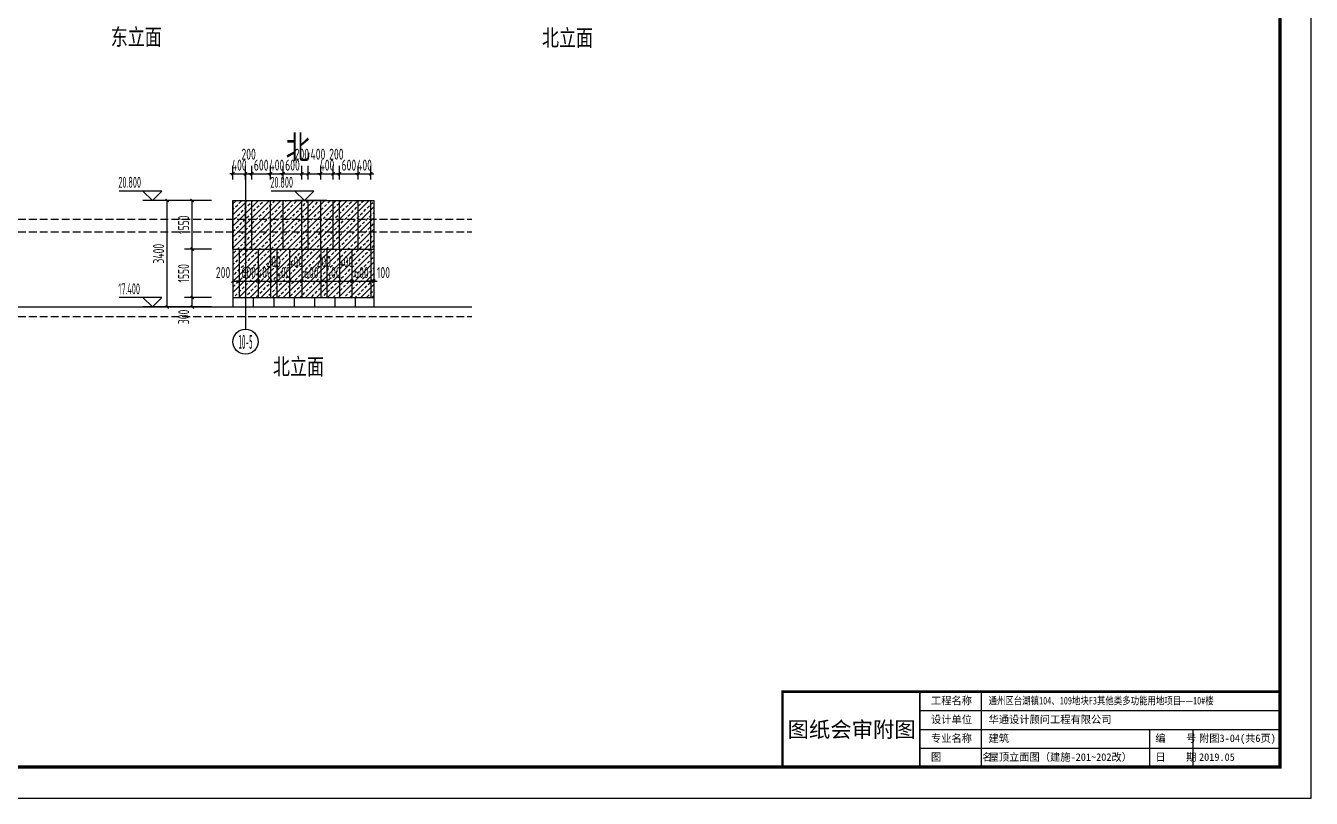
# Model space of a CAD drawing. Extents: x -863035 to 270371, y -8918 to 240488.
# Drawn here: x -26369 to 14678, y 113335 to 137991 of the extents above; entities that cross this region are included whole.
import ezdxf
from ezdxf.enums import TextEntityAlignment as Align

# ---------------------------------------------------------------- set-up
doc = ezdxf.new("R2010")
doc.units = 0
doc.header["$LTSCALE"] = 1000
doc.header["$MEASUREMENT"] = 0
doc.linetypes.add('109-34 轴网$0$L1$0$$AUDIT_BAD_LTYPE1', pattern=[0])
doc.linetypes.add('DASH', pattern=[0.35, 0.25, -0.1])
for name, color, linetype in [('00-图签', 7, 'Continuous'), ('01-标注_尺寸', 124, 'Continuous'), ('01-标注_标高', 200, 'Continuous'), ('01-标注_轴线坐标', 132, 'Continuous'), ('02-TEXT_标注', 130, 'Continuous'), ('02-TEXT_轴号', 7, 'Continuous'), ('05-填充_156', 156, 'Continuous'), ('A-C_窗', 140, 'Continuous'), ('A_AXIS-轴线', 36, 'Continuous'), ('AXIS_TEXT', 7, 'Continuous'), ('E-墙面分格', 146, 'Continuous'), ('E-立面轮廓', 241, 'Continuous')]:
    doc.layers.add(name, color=color, linetype=linetype)
doc.layers.add('04-不打印_辅助线', color=165, linetype='Continuous', plot=False)
doc.styles.add('_TCH_AXIS', font='STXIHEI.TTF')
doc.styles.add('_TCH_DIM', font='ROS1', dxfattribs={"width": 0.75, "bigfont": 'JD'})
doc.styles.add('_TCH_DIM_T3', font='ROS1', dxfattribs={"width": 0.75, "bigfont": 'JD'})
doc.styles.add('_TCH_LABEL', font='', dxfattribs={"width": 0.75})
doc.styles.add('COMPLEX', font='COMPLEX')
doc.styles.add('华文细黑', font='STXIHEI.TTF', dxfattribs={"height": 10})
doc.styles.get('_TCH_LABEL').set_extended_font_data('SimSun')
doc.dimstyles.new('_TCH_ARCH&&100', dxfattribs={"dimtxt": 350, "dimasz": 100, "dimexe": 250, "dimexo": 300, "dimgap": 100, "dimtad": 1, "dimdec": 0, "dimzin": 0, "dimdsep": 46, "dimtxsty": '_TCH_DIM_T3', "dimblk": 'ARCHTICK', "dimcen": 0.09, "dimclrt": 7, "dimazin": 2, "dimtfac": 1, "dimtdec": 0, "dimtix": 1, "dimtmove": 2, "dimatfit": 3, "dimfxl": 0, "dimtolj": 1, "dimtzin": 0, "dimarcsym": 0})

# ---------------------------------------------------------------- blocks, each defined once
blk = doc.blocks.new('trwearew')
for p, q in [((-115, 0), (-115, 24)), ((-115, 24), (0, 24)), ((-115, 24), (0, 24)), ((-115, 24), (-115, 0)), ((-95.28, 0), (-95.28, 24)), ((-115, 18), (0, 18)), ((-115, 12), (0, 12)), ((-115, 12), (0, 12)), ((-41.7, 12), (-41.7, 0)), ((-27.69, 0), (-27.69, 12)), ((-115, 6), (0, 6))]:
    blk.add_line(p, q)
at = {"const_width": 0.8}
blk.add_lwpolyline([(0, 24), (-158.81, 24), (-158.81, 0)], dxfattribs=at)
at = {"style": '华文细黑'}
for s, p in [('工程名称', (-111.43, 22.35)), ('设计单位', (-111.43, 16.35)), ('华通设计顾问工程有限公司', (-93.05, 16.35)), ('专业名称', (-111.43, 10.35)), ('编    号', (-39.78, 10.35)), ('图        名', (-111.43, 4.35)), ('日    期', (-39.78, 4.35))]:
    blk.add_text(s, height=2.4, dxfattribs=at).set_placement(p, align=Align.TOP_LEFT)
at = {"insert": (-136.76, 11.67), "char_height": 5, "width": 58.4895, "attachment_point": 5, "style": '华文细黑'}
blk.add_mtext('图纸会审附图', dxfattribs=at)
blk = doc.blocks.new('*U131')
at = {"layer": 'E-墙面分格'}
for p, q in [((-2200, 0), (-2200, 1550)), ((-1800, 0), (-1800, 1550)), ((-1600, 0), (-1600, 1550)), ((-1000, 0), (-1000, 1550)), ((-600, 0), (-600, 1550)), ((0, 0), (0, 1550)), ((200, 0), (200, 1550)), ((600, 0), (600, 1550)), ((1000, 0), (1000, 1550)), ((1200, 0), (1200, 1550)), ((1800, 0), (1800, 1550)), ((2200, 0), (2200, 1550)), ((-2200, 0), (-2200, -1550)), ((-2000, 0), (-2000, -1550)), ((-1400, 0), (-1400, -1550)), ((-1000, 0), (-1000, -1550)), ((-800, 0), (-800, -1550)), ((-400, 0), (-400, -1550)), ((0, 0), (0, -1550)), ((600, 0), (600, -1550)), ((800, 0), (800, -1550)), ((1200, 0), (1200, -1550)), ((1600, 0), (1600, -1550)), ((2200, 0), (2200, -1550))]:
    blk.add_line(p, q, dxfattribs=at)
blk = doc.blocks.new('*U132')
at = {"layer": 'A-C_窗', "color": 0, "linetype": 'ByBlock', "lineweight": -2, "transparency": 16777216}
blk.add_blockref('*U131', (0, 0), dxfattribs=at)
blk = doc.blocks.new('*U133')
at = {"layer": 'E-墙面分格'}
blk.add_line((0, 150), (0, -150), dxfattribs=at)
blk = doc.blocks.new('*U134')
at = {"layer": 'E-墙面分格', "color": 0, "linetype": 'ByBlock', "lineweight": -2, "transparency": 16777216}
for p in [(0, 0), (650, 0), (1300, 0), (1950, 0), (2600, 0), (3250, 0)]:
    blk.add_blockref('*U133', p, dxfattribs=at)
blk = doc.blocks.new('_ArchTick')
at = {"color": 0, "linetype": 'ByBlock', "const_width": 0.4}
blk.add_lwpolyline([(-0.5, -0.5), (0.5, 0.5)], dxfattribs=at)
blk = doc.blocks.new('*D2450')
at = {"layer": '01-标注_尺寸', "color": 0, "linetype": '109-34 轴网$0$L1$0$$AUDIT_BAD_LTYPE1', "lineweight": -2, "transparency": 16777216}
for p, q in [((74061, 243779), (73192, 243779)), ((73442, 240379), (73442, 243779)), ((74061, 240379), (73192, 240379))]:
    blk.add_line(p, q, dxfattribs=at)
at = {"layer": 'Defpoints', "color": 0, "linetype": '109-34 轴网$0$L1$0$$AUDIT_BAD_LTYPE1', "transparency": 16777216}
for p in [(73442, 243779), (74361, 243779), (74361, 240379)]:
    blk.add_point(p, dxfattribs=at)
at = {"layer": '01-标注_尺寸', "color": 0, "linetype": '109-34 轴网$0$L1$0$$AUDIT_BAD_LTYPE1', "lineweight": -2, "transparency": 16777216, "xscale": 100, "yscale": 100, "zscale": 100}
for p, rotation in [((73442, 243779), 90), ((73442, 240379), 270)]:
    blk.add_blockref('_ArchTick', p, dxfattribs=dict(at, rotation=rotation))
at = {"layer": '01-标注_尺寸', "color": 7, "linetype": '109-34 轴网$0$L1$0$$AUDIT_BAD_LTYPE1', "transparency": 16777216, "insert": (73167, 242079), "char_height": 350, "attachment_point": 5, "rotation": 90, "style": '_TCH_DIM_T3'}
blk.add_mtext('\\A1;3400', dxfattribs=at)
blk = doc.blocks.new('*D2451')
at = {"layer": '01-标注_尺寸', "color": 0, "linetype": '109-34 轴网$0$L1$0$$AUDIT_BAD_LTYPE1', "lineweight": -2, "transparency": 16777216}
for p, q in [((74861, 240679), (73992, 240679)), ((74242, 240379), (74242, 240679)), ((74861, 240379), (73992, 240379))]:
    blk.add_line(p, q, dxfattribs=at)
at = {"layer": 'Defpoints', "color": 0, "linetype": '109-34 轴网$0$L1$0$$AUDIT_BAD_LTYPE1', "transparency": 16777216}
for p in [(74242, 240679), (75161, 240679), (75161, 240379)]:
    blk.add_point(p, dxfattribs=at)
at = {"layer": '01-标注_尺寸', "color": 0, "linetype": '109-34 轴网$0$L1$0$$AUDIT_BAD_LTYPE1', "lineweight": -2, "transparency": 16777216, "xscale": 100, "yscale": 100, "zscale": 100}
for p, rotation in [((74242, 240679), 90), ((74242, 240379), 270)]:
    blk.add_blockref('_ArchTick', p, dxfattribs=dict(at, rotation=rotation))
at = {"layer": '01-标注_尺寸', "color": 7, "linetype": '109-34 轴网$0$L1$0$$AUDIT_BAD_LTYPE1', "transparency": 16777216, "insert": (73967, 240063), "char_height": 350, "attachment_point": 5, "rotation": 90, "style": '_TCH_DIM_T3'}
blk.add_mtext('\\A1;300', dxfattribs=at)
blk = doc.blocks.new('*D2452')
at = {"layer": '01-标注_尺寸', "color": 0, "linetype": '109-34 轴网$0$L1$0$$AUDIT_BAD_LTYPE1', "lineweight": -2, "transparency": 16777216}
for p, q in [((74861, 242229), (73992, 242229)), ((74242, 240679), (74242, 242229)), ((74861, 240679), (73992, 240679))]:
    blk.add_line(p, q, dxfattribs=at)
at = {"layer": 'Defpoints', "color": 0, "linetype": '109-34 轴网$0$L1$0$$AUDIT_BAD_LTYPE1', "transparency": 16777216}
for p in [(74242, 242229), (75161, 242229), (75161, 240679)]:
    blk.add_point(p, dxfattribs=at)
at = {"layer": '01-标注_尺寸', "color": 0, "linetype": '109-34 轴网$0$L1$0$$AUDIT_BAD_LTYPE1', "lineweight": -2, "transparency": 16777216, "xscale": 100, "yscale": 100, "zscale": 100}
for p, rotation in [((74242, 242229), 90), ((74242, 240679), 270)]:
    blk.add_blockref('_ArchTick', p, dxfattribs=dict(at, rotation=rotation))
at = {"layer": '01-标注_尺寸', "color": 7, "linetype": '109-34 轴网$0$L1$0$$AUDIT_BAD_LTYPE1', "transparency": 16777216, "insert": (73967, 241454), "char_height": 350, "attachment_point": 5, "rotation": 90, "style": '_TCH_DIM_T3'}
blk.add_mtext('\\A1;1550', dxfattribs=at)
blk = doc.blocks.new('*D2453')
at = {"layer": '01-标注_尺寸', "color": 0, "linetype": '109-34 轴网$0$L1$0$$AUDIT_BAD_LTYPE1', "lineweight": -2, "transparency": 16777216}
for p, q in [((74861, 243779), (73992, 243779)), ((74242, 242229), (74242, 243779)), ((74861, 242229), (73992, 242229))]:
    blk.add_line(p, q, dxfattribs=at)
at = {"layer": 'Defpoints', "color": 0, "linetype": '109-34 轴网$0$L1$0$$AUDIT_BAD_LTYPE1', "transparency": 16777216}
for p in [(74242, 243779), (75161, 243779), (75161, 242229)]:
    blk.add_point(p, dxfattribs=at)
at = {"layer": '01-标注_尺寸', "color": 0, "linetype": '109-34 轴网$0$L1$0$$AUDIT_BAD_LTYPE1', "lineweight": -2, "transparency": 16777216, "xscale": 100, "yscale": 100, "zscale": 100}
for p, rotation in [((74242, 243779), 90), ((74242, 242229), 270)]:
    blk.add_blockref('_ArchTick', p, dxfattribs=dict(at, rotation=rotation))
at = {"layer": '01-标注_尺寸', "color": 7, "linetype": '109-34 轴网$0$L1$0$$AUDIT_BAD_LTYPE1', "transparency": 16777216, "insert": (73967, 243004), "char_height": 350, "attachment_point": 5, "rotation": 90, "style": '_TCH_DIM_T3'}
blk.add_mtext('\\A1;1550', dxfattribs=at)
blk = doc.blocks.new('_AXISO')
blk.add_circle((0, 0), 0.5)
at = {"layer": 'AXIS_TEXT', "style": 'COMPLEX', "width": 1.041667}
blk.add_attdef('A', text='', height=0.56, dxfattribs=at).set_placement((-0.25, -0.28), (0.25, -0.28), align=Align.FIT)
blk = doc.blocks.new('*D1663')
at = {"layer": '01-标注_尺寸', "color": 0, "lineweight": -2, "transparency": 16777216}
for p, q in [((-19751, 130314), (-19751, 129589)), ((-19551, 130314), (-19551, 129589)), ((-19751, 129839), (-19551, 129839))]:
    blk.add_line(p, q, dxfattribs=at)
at = {"layer": 'Defpoints', "color": 0, "transparency": 16777216}
for p in [(-19751, 130614), (-19551, 130614), (-19551, 129839)]:
    blk.add_point(p, dxfattribs=at)
at = {"layer": '01-标注_尺寸', "color": 0, "lineweight": -2, "transparency": 16777216, "xscale": 100, "yscale": 100, "zscale": 100, "rotation": 180}
blk.add_blockref('_ArchTick', (-19751, 129839), dxfattribs=at)
at = {"layer": '01-标注_尺寸', "color": 0, "lineweight": -2, "transparency": 16777216, "xscale": 100, "yscale": 100, "zscale": 100}
blk.add_blockref('_ArchTick', (-19551, 129839), dxfattribs=at)
at = {"layer": '01-标注_尺寸', "color": 7, "transparency": 16777216, "insert": (-20067, 130114), "char_height": 350, "attachment_point": 5, "style": '_TCH_DIM_T3'}
blk.add_mtext('\\A1;200', dxfattribs=at)
blk = doc.blocks.new('*D1664')
at = {"layer": '01-标注_尺寸', "color": 0, "lineweight": -2, "transparency": 16777216}
for p, q in [((-19551, 130314), (-19551, 129589)), ((-18951, 130314), (-18951, 129589)), ((-19551, 129839), (-19651, 129839)), ((-19551, 129839), (-18951, 129839)), ((-18951, 129839), (-18851, 129839))]:
    blk.add_line(p, q, dxfattribs=at)
at = {"layer": 'Defpoints', "color": 0, "transparency": 16777216}
for p in [(-19551, 130614), (-18951, 130614), (-18951, 129839)]:
    blk.add_point(p, dxfattribs=at)
at = {"layer": '01-标注_尺寸', "color": 0, "lineweight": -2, "transparency": 16777216, "xscale": 100, "yscale": 100, "zscale": 100}
blk.add_blockref('_ArchTick', (-19551, 129839), dxfattribs=at)
at = {"layer": '01-标注_尺寸', "color": 0, "lineweight": -2, "transparency": 16777216, "xscale": 100, "yscale": 100, "zscale": 100, "rotation": 180}
blk.add_blockref('_ArchTick', (-18951, 129839), dxfattribs=at)
at = {"layer": '01-标注_尺寸', "color": 7, "transparency": 16777216, "insert": (-19251, 130114), "char_height": 350, "attachment_point": 5, "style": '_TCH_DIM_T3'}
blk.add_mtext('\\A1;600', dxfattribs=at)
blk = doc.blocks.new('*D1665')
at = {"layer": '01-标注_尺寸', "color": 0, "lineweight": -2, "transparency": 16777216}
for p, q in [((-18951, 130314), (-18951, 129589)), ((-18551, 130314), (-18551, 129589)), ((-18951, 129839), (-19051, 129839)), ((-18951, 129839), (-18551, 129839)), ((-18551, 129839), (-18451, 129839))]:
    blk.add_line(p, q, dxfattribs=at)
at = {"layer": 'Defpoints', "color": 0, "transparency": 16777216}
for p in [(-18951, 130614), (-18551, 130614), (-18551, 129839)]:
    blk.add_point(p, dxfattribs=at)
at = {"layer": '01-标注_尺寸', "color": 0, "lineweight": -2, "transparency": 16777216, "xscale": 100, "yscale": 100, "zscale": 100}
blk.add_blockref('_ArchTick', (-18951, 129839), dxfattribs=at)
at = {"layer": '01-标注_尺寸', "color": 0, "lineweight": -2, "transparency": 16777216, "xscale": 100, "yscale": 100, "zscale": 100, "rotation": 180}
blk.add_blockref('_ArchTick', (-18551, 129839), dxfattribs=at)
at = {"layer": '01-标注_尺寸', "color": 7, "transparency": 16777216, "insert": (-18751, 130114), "char_height": 350, "attachment_point": 5, "style": '_TCH_DIM_T3'}
blk.add_mtext('\\A1;400', dxfattribs=at)
blk = doc.blocks.new('*D1666')
at = {"layer": '01-标注_尺寸', "color": 0, "lineweight": -2, "transparency": 16777216}
for p, q in [((-18551, 130314), (-18551, 129589)), ((-18351, 130314), (-18351, 129589)), ((-18551, 129839), (-18351, 129839))]:
    blk.add_line(p, q, dxfattribs=at)
at = {"layer": 'Defpoints', "color": 0, "transparency": 16777216}
for p in [(-18551, 130614), (-18351, 130614), (-18351, 129839)]:
    blk.add_point(p, dxfattribs=at)
at = {"layer": '01-标注_尺寸', "color": 0, "lineweight": -2, "transparency": 16777216, "xscale": 100, "yscale": 100, "zscale": 100, "rotation": 180}
blk.add_blockref('_ArchTick', (-18551, 129839), dxfattribs=at)
at = {"layer": '01-标注_尺寸', "color": 0, "lineweight": -2, "transparency": 16777216, "xscale": 100, "yscale": 100, "zscale": 100}
blk.add_blockref('_ArchTick', (-18351, 129839), dxfattribs=at)
at = {"layer": '01-标注_尺寸', "color": 7, "transparency": 16777216, "insert": (-18451, 130464), "char_height": 350, "attachment_point": 5, "style": '_TCH_DIM_T3'}
blk.add_mtext('\\A1;200', dxfattribs=at)
blk = doc.blocks.new('*D1667')
at = {"layer": '01-标注_尺寸', "color": 0, "lineweight": -2, "transparency": 16777216}
for p, q in [((-18351, 130314), (-18351, 129589)), ((-17951, 130314), (-17951, 129589)), ((-18351, 129839), (-18451, 129839)), ((-18351, 129839), (-17951, 129839)), ((-17951, 129839), (-17851, 129839))]:
    blk.add_line(p, q, dxfattribs=at)
at = {"layer": 'Defpoints', "color": 0, "transparency": 16777216}
for p in [(-18351, 130614), (-17951, 130614), (-17951, 129839)]:
    blk.add_point(p, dxfattribs=at)
at = {"layer": '01-标注_尺寸', "color": 0, "lineweight": -2, "transparency": 16777216, "xscale": 100, "yscale": 100, "zscale": 100}
blk.add_blockref('_ArchTick', (-18351, 129839), dxfattribs=at)
at = {"layer": '01-标注_尺寸', "color": 0, "lineweight": -2, "transparency": 16777216, "xscale": 100, "yscale": 100, "zscale": 100, "rotation": 180}
blk.add_blockref('_ArchTick', (-17951, 129839), dxfattribs=at)
at = {"layer": '01-标注_尺寸', "color": 7, "transparency": 16777216, "insert": (-18151, 130114), "char_height": 350, "attachment_point": 5, "style": '_TCH_DIM_T3'}
blk.add_mtext('\\A1;400', dxfattribs=at)
blk = doc.blocks.new('*D1668')
at = {"layer": '01-标注_尺寸', "color": 0, "lineweight": -2, "transparency": 16777216}
for p, q in [((-17951, 130314), (-17951, 129589)), ((-17551, 130314), (-17551, 129589)), ((-17951, 129839), (-17551, 129839))]:
    blk.add_line(p, q, dxfattribs=at)
at = {"layer": 'Defpoints', "color": 0, "transparency": 16777216}
for p in [(-17951, 130614), (-17551, 130614), (-17551, 129839)]:
    blk.add_point(p, dxfattribs=at)
at = {"layer": '01-标注_尺寸', "color": 0, "lineweight": -2, "transparency": 16777216, "xscale": 100, "yscale": 100, "zscale": 100, "rotation": 180}
blk.add_blockref('_ArchTick', (-17951, 129839), dxfattribs=at)
at = {"layer": '01-标注_尺寸', "color": 0, "lineweight": -2, "transparency": 16777216, "xscale": 100, "yscale": 100, "zscale": 100}
blk.add_blockref('_ArchTick', (-17551, 129839), dxfattribs=at)
at = {"layer": '01-标注_尺寸', "color": 7, "transparency": 16777216, "insert": (-17751, 130464), "char_height": 350, "attachment_point": 5, "style": '_TCH_DIM_T3'}
blk.add_mtext('\\A1;400', dxfattribs=at)
blk = doc.blocks.new('*D1669')
at = {"layer": '01-标注_尺寸', "color": 0, "lineweight": -2, "transparency": 16777216}
for p, q in [((-17551, 130314), (-17551, 129589)), ((-16951, 130314), (-16951, 129589)), ((-17551, 129839), (-17651, 129839)), ((-17551, 129839), (-16951, 129839)), ((-16951, 129839), (-16851, 129839))]:
    blk.add_line(p, q, dxfattribs=at)
at = {"layer": 'Defpoints', "color": 0, "transparency": 16777216}
for p in [(-17551, 130614), (-16951, 130614), (-16951, 129839)]:
    blk.add_point(p, dxfattribs=at)
at = {"layer": '01-标注_尺寸', "color": 0, "lineweight": -2, "transparency": 16777216, "xscale": 100, "yscale": 100, "zscale": 100}
blk.add_blockref('_ArchTick', (-17551, 129839), dxfattribs=at)
at = {"layer": '01-标注_尺寸', "color": 0, "lineweight": -2, "transparency": 16777216, "xscale": 100, "yscale": 100, "zscale": 100, "rotation": 180}
blk.add_blockref('_ArchTick', (-16951, 129839), dxfattribs=at)
at = {"layer": '01-标注_尺寸', "color": 7, "transparency": 16777216, "insert": (-17251, 130114), "char_height": 350, "attachment_point": 5, "style": '_TCH_DIM_T3'}
blk.add_mtext('\\A1;600', dxfattribs=at)
blk = doc.blocks.new('*D1670')
at = {"layer": '01-标注_尺寸', "color": 0, "lineweight": -2, "transparency": 16777216}
for p, q in [((-16951, 130314), (-16951, 129589)), ((-16751, 130314), (-16751, 129589)), ((-16951, 129839), (-16751, 129839))]:
    blk.add_line(p, q, dxfattribs=at)
at = {"layer": 'Defpoints', "color": 0, "transparency": 16777216}
for p in [(-16951, 130614), (-16751, 130614), (-16751, 129839)]:
    blk.add_point(p, dxfattribs=at)
at = {"layer": '01-标注_尺寸', "color": 0, "lineweight": -2, "transparency": 16777216, "xscale": 100, "yscale": 100, "zscale": 100, "rotation": 180}
blk.add_blockref('_ArchTick', (-16951, 129839), dxfattribs=at)
at = {"layer": '01-标注_尺寸', "color": 0, "lineweight": -2, "transparency": 16777216, "xscale": 100, "yscale": 100, "zscale": 100}
blk.add_blockref('_ArchTick', (-16751, 129839), dxfattribs=at)
at = {"layer": '01-标注_尺寸', "color": 7, "transparency": 16777216, "insert": (-16851, 130464), "char_height": 350, "attachment_point": 5, "style": '_TCH_DIM_T3'}
blk.add_mtext('\\A1;200', dxfattribs=at)
blk = doc.blocks.new('*D1671')
at = {"layer": '01-标注_尺寸', "color": 0, "lineweight": -2, "transparency": 16777216}
for p, q in [((-16751, 130314), (-16751, 129589)), ((-16351, 130314), (-16351, 129589)), ((-16751, 129839), (-16851, 129839)), ((-16751, 129839), (-16351, 129839)), ((-16351, 129839), (-16251, 129839))]:
    blk.add_line(p, q, dxfattribs=at)
at = {"layer": 'Defpoints', "color": 0, "transparency": 16777216}
for p in [(-16751, 130614), (-16351, 130614), (-16351, 129839)]:
    blk.add_point(p, dxfattribs=at)
at = {"layer": '01-标注_尺寸', "color": 0, "lineweight": -2, "transparency": 16777216, "xscale": 100, "yscale": 100, "zscale": 100}
blk.add_blockref('_ArchTick', (-16751, 129839), dxfattribs=at)
at = {"layer": '01-标注_尺寸', "color": 0, "lineweight": -2, "transparency": 16777216, "xscale": 100, "yscale": 100, "zscale": 100, "rotation": 180}
blk.add_blockref('_ArchTick', (-16351, 129839), dxfattribs=at)
at = {"layer": '01-标注_尺寸', "color": 7, "transparency": 16777216, "insert": (-16551, 130114), "char_height": 350, "attachment_point": 5, "style": '_TCH_DIM_T3'}
blk.add_mtext('\\A1;400', dxfattribs=at)
blk = doc.blocks.new('*D1672')
at = {"layer": '01-标注_尺寸', "color": 0, "lineweight": -2, "transparency": 16777216}
for p, q in [((-16351, 130314), (-16351, 129589)), ((-15951, 130314), (-15951, 129589)), ((-16351, 129839), (-15951, 129839))]:
    blk.add_line(p, q, dxfattribs=at)
at = {"layer": 'Defpoints', "color": 0, "transparency": 16777216}
for p in [(-16351, 130614), (-15951, 130614), (-15951, 129839)]:
    blk.add_point(p, dxfattribs=at)
at = {"layer": '01-标注_尺寸', "color": 0, "lineweight": -2, "transparency": 16777216, "xscale": 100, "yscale": 100, "zscale": 100, "rotation": 180}
blk.add_blockref('_ArchTick', (-16351, 129839), dxfattribs=at)
at = {"layer": '01-标注_尺寸', "color": 0, "lineweight": -2, "transparency": 16777216, "xscale": 100, "yscale": 100, "zscale": 100}
blk.add_blockref('_ArchTick', (-15951, 129839), dxfattribs=at)
at = {"layer": '01-标注_尺寸', "color": 7, "transparency": 16777216, "insert": (-16151, 130464), "char_height": 350, "attachment_point": 5, "style": '_TCH_DIM_T3'}
blk.add_mtext('\\A1;400', dxfattribs=at)
blk = doc.blocks.new('*D1673')
at = {"layer": '01-标注_尺寸', "color": 0, "lineweight": -2, "transparency": 16777216}
for p, q in [((-15951, 130314), (-15951, 129589)), ((-15351, 130314), (-15351, 129589)), ((-15951, 129839), (-16051, 129839)), ((-15951, 129839), (-15351, 129839)), ((-15351, 129839), (-15251, 129839))]:
    blk.add_line(p, q, dxfattribs=at)
at = {"layer": 'Defpoints', "color": 0, "transparency": 16777216}
for p in [(-15951, 130614), (-15351, 130614), (-15351, 129839)]:
    blk.add_point(p, dxfattribs=at)
at = {"layer": '01-标注_尺寸', "color": 0, "lineweight": -2, "transparency": 16777216, "xscale": 100, "yscale": 100, "zscale": 100}
blk.add_blockref('_ArchTick', (-15951, 129839), dxfattribs=at)
at = {"layer": '01-标注_尺寸', "color": 0, "lineweight": -2, "transparency": 16777216, "xscale": 100, "yscale": 100, "zscale": 100, "rotation": 180}
blk.add_blockref('_ArchTick', (-15351, 129839), dxfattribs=at)
at = {"layer": '01-标注_尺寸', "color": 7, "transparency": 16777216, "insert": (-15651, 130114), "char_height": 350, "attachment_point": 5, "style": '_TCH_DIM_T3'}
blk.add_mtext('\\A1;600', dxfattribs=at)
blk = doc.blocks.new('*D1674')
at = {"layer": '01-标注_尺寸', "color": 0, "lineweight": -2, "transparency": 16777216}
for p, q in [((-15351, 130314), (-15351, 129589)), ((-15251, 130314), (-15251, 129589)), ((-15351, 129839), (-15451, 129839)), ((-15351, 129839), (-15251, 129839)), ((-15251, 129839), (-15151, 129839))]:
    blk.add_line(p, q, dxfattribs=at)
at = {"layer": 'Defpoints', "color": 0, "transparency": 16777216}
for p in [(-15351, 130614), (-15251, 130614), (-15251, 129839)]:
    blk.add_point(p, dxfattribs=at)
at = {"layer": '01-标注_尺寸', "color": 0, "lineweight": -2, "transparency": 16777216, "xscale": 100, "yscale": 100, "zscale": 100}
blk.add_blockref('_ArchTick', (-15351, 129839), dxfattribs=at)
at = {"layer": '01-标注_尺寸', "color": 0, "lineweight": -2, "transparency": 16777216, "xscale": 100, "yscale": 100, "zscale": 100, "rotation": 180}
blk.add_blockref('_ArchTick', (-15251, 129839), dxfattribs=at)
at = {"layer": '01-标注_尺寸', "color": 7, "transparency": 16777216, "insert": (-14947, 130114), "char_height": 350, "attachment_point": 5, "style": '_TCH_DIM_T3'}
blk.add_mtext('\\A1;100', dxfattribs=at)
blk = doc.blocks.new('*D1675')
at = {"layer": '01-标注_尺寸', "color": 0, "lineweight": -2, "transparency": 16777216}
for p, q in [((-15751, 133078), (-15751, 133516)), ((-15351, 133078), (-15351, 133516)), ((-15751, 133266), (-15851, 133266)), ((-15751, 133266), (-15351, 133266)), ((-15351, 133266), (-15251, 133266))]:
    blk.add_line(p, q, dxfattribs=at)
at = {"layer": 'Defpoints', "color": 0, "transparency": 16777216}
for p in [(-15351, 133266), (-15751, 132778), (-15351, 132778)]:
    blk.add_point(p, dxfattribs=at)
at = {"layer": '01-标注_尺寸', "color": 0, "lineweight": -2, "transparency": 16777216, "xscale": 100, "yscale": 100, "zscale": 100}
blk.add_blockref('_ArchTick', (-15751, 133266), dxfattribs=at)
at = {"layer": '01-标注_尺寸', "color": 0, "lineweight": -2, "transparency": 16777216, "xscale": 100, "yscale": 100, "zscale": 100, "rotation": 180}
blk.add_blockref('_ArchTick', (-15351, 133266), dxfattribs=at)
at = {"layer": '01-标注_尺寸', "color": 7, "transparency": 16777216, "insert": (-15551, 133541), "char_height": 350, "attachment_point": 5, "style": '_TCH_DIM_T3'}
blk.add_mtext('\\A1;400', dxfattribs=at)
blk = doc.blocks.new('*D1676')
at = {"layer": '01-标注_尺寸', "color": 0, "lineweight": -2, "transparency": 16777216}
for p, q in [((-16351, 133078), (-16351, 133516)), ((-15751, 133078), (-15751, 133516)), ((-16351, 133266), (-16451, 133266)), ((-16351, 133266), (-15751, 133266)), ((-15751, 133266), (-15651, 133266))]:
    blk.add_line(p, q, dxfattribs=at)
at = {"layer": 'Defpoints', "color": 0, "transparency": 16777216}
for p in [(-15751, 133266), (-16351, 132778), (-15751, 132778)]:
    blk.add_point(p, dxfattribs=at)
at = {"layer": '01-标注_尺寸', "color": 0, "lineweight": -2, "transparency": 16777216, "xscale": 100, "yscale": 100, "zscale": 100}
blk.add_blockref('_ArchTick', (-16351, 133266), dxfattribs=at)
at = {"layer": '01-标注_尺寸', "color": 0, "lineweight": -2, "transparency": 16777216, "xscale": 100, "yscale": 100, "zscale": 100, "rotation": 180}
blk.add_blockref('_ArchTick', (-15751, 133266), dxfattribs=at)
at = {"layer": '01-标注_尺寸', "color": 7, "transparency": 16777216, "insert": (-16051, 133541), "char_height": 350, "attachment_point": 5, "style": '_TCH_DIM_T3'}
blk.add_mtext('\\A1;600', dxfattribs=at)
blk = doc.blocks.new('*D1677')
at = {"layer": '01-标注_尺寸', "color": 0, "lineweight": -2, "transparency": 16777216}
for p, q in [((-16551, 133078), (-16551, 133516)), ((-16351, 133078), (-16351, 133516)), ((-16551, 133266), (-16351, 133266))]:
    blk.add_line(p, q, dxfattribs=at)
at = {"layer": 'Defpoints', "color": 0, "transparency": 16777216}
for p in [(-16351, 133266), (-16551, 132778), (-16351, 132778)]:
    blk.add_point(p, dxfattribs=at)
at = {"layer": '01-标注_尺寸', "color": 0, "lineweight": -2, "transparency": 16777216, "xscale": 100, "yscale": 100, "zscale": 100, "rotation": 180}
blk.add_blockref('_ArchTick', (-16551, 133266), dxfattribs=at)
at = {"layer": '01-标注_尺寸', "color": 0, "lineweight": -2, "transparency": 16777216, "xscale": 100, "yscale": 100, "zscale": 100}
blk.add_blockref('_ArchTick', (-16351, 133266), dxfattribs=at)
at = {"layer": '01-标注_尺寸', "color": 7, "transparency": 16777216, "insert": (-16451, 133891), "char_height": 350, "attachment_point": 5, "style": '_TCH_DIM_T3'}
blk.add_mtext('\\A1;200', dxfattribs=at)
blk = doc.blocks.new('*D1678')
at = {"layer": '01-标注_尺寸', "color": 0, "lineweight": -2, "transparency": 16777216}
for p, q in [((-16951, 133078), (-16951, 133516)), ((-16551, 133078), (-16551, 133516)), ((-16951, 133266), (-17051, 133266)), ((-16951, 133266), (-16551, 133266)), ((-16551, 133266), (-16451, 133266))]:
    blk.add_line(p, q, dxfattribs=at)
at = {"layer": 'Defpoints', "color": 0, "transparency": 16777216}
for p in [(-16551, 133266), (-16951, 132778), (-16551, 132778)]:
    blk.add_point(p, dxfattribs=at)
at = {"layer": '01-标注_尺寸', "color": 0, "lineweight": -2, "transparency": 16777216, "xscale": 100, "yscale": 100, "zscale": 100}
blk.add_blockref('_ArchTick', (-16951, 133266), dxfattribs=at)
at = {"layer": '01-标注_尺寸', "color": 0, "lineweight": -2, "transparency": 16777216, "xscale": 100, "yscale": 100, "zscale": 100, "rotation": 180}
blk.add_blockref('_ArchTick', (-16551, 133266), dxfattribs=at)
at = {"layer": '01-标注_尺寸', "color": 7, "transparency": 16777216, "insert": (-16751, 133541), "char_height": 350, "attachment_point": 5, "style": '_TCH_DIM_T3'}
blk.add_mtext('\\A1;400', dxfattribs=at)
blk = doc.blocks.new('*D1679')
at = {"layer": '01-标注_尺寸', "color": 0, "lineweight": -2, "transparency": 16777216}
for p, q in [((-17351, 133078), (-17351, 133516)), ((-16951, 133078), (-16951, 133516)), ((-17351, 133266), (-16951, 133266))]:
    blk.add_line(p, q, dxfattribs=at)
at = {"layer": 'Defpoints', "color": 0, "transparency": 16777216}
for p in [(-16951, 133266), (-17351, 132778), (-16951, 132778)]:
    blk.add_point(p, dxfattribs=at)
at = {"layer": '01-标注_尺寸', "color": 0, "lineweight": -2, "transparency": 16777216, "xscale": 100, "yscale": 100, "zscale": 100, "rotation": 180}
blk.add_blockref('_ArchTick', (-17351, 133266), dxfattribs=at)
at = {"layer": '01-标注_尺寸', "color": 0, "lineweight": -2, "transparency": 16777216, "xscale": 100, "yscale": 100, "zscale": 100}
blk.add_blockref('_ArchTick', (-16951, 133266), dxfattribs=at)
at = {"layer": '01-标注_尺寸', "color": 7, "transparency": 16777216, "insert": (-17039, 133891), "char_height": 350, "attachment_point": 5, "style": '_TCH_DIM_T3'}
blk.add_mtext('\\A1;400', dxfattribs=at)
blk = doc.blocks.new('*D1680')
at = {"layer": '01-标注_尺寸', "color": 0, "lineweight": -2, "transparency": 16777216}
for p, q in [((-17551, 133078), (-17551, 133516)), ((-17351, 133078), (-17351, 133516)), ((-17551, 133266), (-17351, 133266))]:
    blk.add_line(p, q, dxfattribs=at)
at = {"layer": 'Defpoints', "color": 0, "transparency": 16777216}
for p in [(-17351, 133266), (-17551, 132778), (-17351, 132778)]:
    blk.add_point(p, dxfattribs=at)
at = {"layer": '01-标注_尺寸', "color": 0, "lineweight": -2, "transparency": 16777216, "xscale": 100, "yscale": 100, "zscale": 100, "rotation": 180}
blk.add_blockref('_ArchTick', (-17551, 133266), dxfattribs=at)
at = {"layer": '01-标注_尺寸', "color": 0, "lineweight": -2, "transparency": 16777216, "xscale": 100, "yscale": 100, "zscale": 100}
blk.add_blockref('_ArchTick', (-17351, 133266), dxfattribs=at)
at = {"layer": '01-标注_尺寸', "color": 7, "transparency": 16777216, "insert": (-17551, 133891), "char_height": 350, "attachment_point": 5, "style": '_TCH_DIM_T3'}
blk.add_mtext('\\A1;200', dxfattribs=at)
blk = doc.blocks.new('*D1681')
at = {"layer": '01-标注_尺寸', "color": 0, "lineweight": -2, "transparency": 16777216}
for p, q in [((-18151, 133078), (-18151, 133516)), ((-17551, 133078), (-17551, 133516)), ((-18151, 133266), (-18251, 133266)), ((-18151, 133266), (-17551, 133266)), ((-17551, 133266), (-17451, 133266))]:
    blk.add_line(p, q, dxfattribs=at)
at = {"layer": 'Defpoints', "color": 0, "transparency": 16777216}
for p in [(-17551, 133266), (-18151, 132778), (-17551, 132778)]:
    blk.add_point(p, dxfattribs=at)
at = {"layer": '01-标注_尺寸', "color": 0, "lineweight": -2, "transparency": 16777216, "xscale": 100, "yscale": 100, "zscale": 100}
blk.add_blockref('_ArchTick', (-18151, 133266), dxfattribs=at)
at = {"layer": '01-标注_尺寸', "color": 0, "lineweight": -2, "transparency": 16777216, "xscale": 100, "yscale": 100, "zscale": 100, "rotation": 180}
blk.add_blockref('_ArchTick', (-17551, 133266), dxfattribs=at)
at = {"layer": '01-标注_尺寸', "color": 7, "transparency": 16777216, "insert": (-17851, 133541), "char_height": 350, "attachment_point": 5, "style": '_TCH_DIM_T3'}
blk.add_mtext('\\A1;600', dxfattribs=at)
blk = doc.blocks.new('*D1682')
at = {"layer": '01-标注_尺寸', "color": 0, "lineweight": -2, "transparency": 16777216}
for p, q in [((-18551, 133078), (-18551, 133516)), ((-18151, 133078), (-18151, 133516)), ((-18551, 133266), (-18651, 133266)), ((-18551, 133266), (-18151, 133266)), ((-18151, 133266), (-18051, 133266))]:
    blk.add_line(p, q, dxfattribs=at)
at = {"layer": 'Defpoints', "color": 0, "transparency": 16777216}
for p in [(-18151, 133266), (-18551, 132778), (-18151, 132778)]:
    blk.add_point(p, dxfattribs=at)
at = {"layer": '01-标注_尺寸', "color": 0, "lineweight": -2, "transparency": 16777216, "xscale": 100, "yscale": 100, "zscale": 100}
blk.add_blockref('_ArchTick', (-18551, 133266), dxfattribs=at)
at = {"layer": '01-标注_尺寸', "color": 0, "lineweight": -2, "transparency": 16777216, "xscale": 100, "yscale": 100, "zscale": 100, "rotation": 180}
blk.add_blockref('_ArchTick', (-18151, 133266), dxfattribs=at)
at = {"layer": '01-标注_尺寸', "color": 7, "transparency": 16777216, "insert": (-18351, 133541), "char_height": 350, "attachment_point": 5, "style": '_TCH_DIM_T3'}
blk.add_mtext('\\A1;400', dxfattribs=at)
blk = doc.blocks.new('*D1683')
at = {"layer": '01-标注_尺寸', "color": 0, "lineweight": -2, "transparency": 16777216}
for p, q in [((-19151, 133078), (-19151, 133516)), ((-18551, 133078), (-18551, 133516)), ((-19151, 133266), (-19251, 133266)), ((-19151, 133266), (-18551, 133266)), ((-18551, 133266), (-18451, 133266))]:
    blk.add_line(p, q, dxfattribs=at)
at = {"layer": 'Defpoints', "color": 0, "transparency": 16777216}
for p in [(-18551, 133266), (-19151, 132778), (-18551, 132778)]:
    blk.add_point(p, dxfattribs=at)
at = {"layer": '01-标注_尺寸', "color": 0, "lineweight": -2, "transparency": 16777216, "xscale": 100, "yscale": 100, "zscale": 100}
blk.add_blockref('_ArchTick', (-19151, 133266), dxfattribs=at)
at = {"layer": '01-标注_尺寸', "color": 0, "lineweight": -2, "transparency": 16777216, "xscale": 100, "yscale": 100, "zscale": 100, "rotation": 180}
blk.add_blockref('_ArchTick', (-18551, 133266), dxfattribs=at)
at = {"layer": '01-标注_尺寸', "color": 7, "transparency": 16777216, "insert": (-18851, 133541), "char_height": 350, "attachment_point": 5, "style": '_TCH_DIM_T3'}
blk.add_mtext('\\A1;600', dxfattribs=at)
blk = doc.blocks.new('*D1684')
at = {"layer": '01-标注_尺寸', "color": 0, "lineweight": -2, "transparency": 16777216}
for p, q in [((-19351, 133078), (-19351, 133516)), ((-19151, 133078), (-19151, 133516)), ((-19351, 133266), (-19151, 133266))]:
    blk.add_line(p, q, dxfattribs=at)
at = {"layer": 'Defpoints', "color": 0, "transparency": 16777216}
for p in [(-19151, 133266), (-19351, 132778), (-19151, 132778)]:
    blk.add_point(p, dxfattribs=at)
at = {"layer": '01-标注_尺寸', "color": 0, "lineweight": -2, "transparency": 16777216, "xscale": 100, "yscale": 100, "zscale": 100, "rotation": 180}
blk.add_blockref('_ArchTick', (-19351, 133266), dxfattribs=at)
at = {"layer": '01-标注_尺寸', "color": 0, "lineweight": -2, "transparency": 16777216, "xscale": 100, "yscale": 100, "zscale": 100}
blk.add_blockref('_ArchTick', (-19151, 133266), dxfattribs=at)
at = {"layer": '01-标注_尺寸', "color": 7, "transparency": 16777216, "insert": (-19251, 133891), "char_height": 350, "attachment_point": 5, "style": '_TCH_DIM_T3'}
blk.add_mtext('\\A1;200', dxfattribs=at)
blk = doc.blocks.new('*D1685')
at = {"layer": '01-标注_尺寸', "color": 0, "lineweight": -2, "transparency": 16777216}
for p, q in [((-19751, 133078), (-19751, 133516)), ((-19351, 133078), (-19351, 133516)), ((-19751, 133266), (-19851, 133266)), ((-19751, 133266), (-19351, 133266)), ((-19351, 133266), (-19251, 133266))]:
    blk.add_line(p, q, dxfattribs=at)
at = {"layer": 'Defpoints', "color": 0, "transparency": 16777216}
for p in [(-19351, 133266), (-19751, 132778), (-19351, 132778)]:
    blk.add_point(p, dxfattribs=at)
at = {"layer": '01-标注_尺寸', "color": 0, "lineweight": -2, "transparency": 16777216, "xscale": 100, "yscale": 100, "zscale": 100}
blk.add_blockref('_ArchTick', (-19751, 133266), dxfattribs=at)
at = {"layer": '01-标注_尺寸', "color": 0, "lineweight": -2, "transparency": 16777216, "xscale": 100, "yscale": 100, "zscale": 100, "rotation": 180}
blk.add_blockref('_ArchTick', (-19351, 133266), dxfattribs=at)
at = {"layer": '01-标注_尺寸', "color": 7, "transparency": 16777216, "insert": (-19551, 133541), "char_height": 350, "attachment_point": 5, "style": '_TCH_DIM_T3'}
blk.add_mtext('\\A1;400', dxfattribs=at)
blk = doc.blocks.new('jdpqwjdalksjds')
at = {"layer": '01-标注_标高'}
for p, q in [((73269.9, 244079), (71913.3, 244079)), ((72969.9, 243779), (72669.9, 244079)), ((72969.9, 243779), (73269.9, 244079)), ((73690.2, 243779), (72669.9, 243779)), ((73269.9, 240679), (71913.3, 240679)), ((72969.9, 240379), (72669.9, 240679)), ((72969.9, 240379), (73269.9, 240679)), ((73690.2, 240379), (72669.9, 240379))]:
    blk.add_line(p, q, dxfattribs=at)
at = {"layer": '02-TEXT_标注', "style": '_TCH_DIM', "width": 0.5625}
for s, p in [('20.800', (71883.3, 244184)), ('17.400', (71883.3, 240784))]:
    blk.add_text(s, height=350, dxfattribs=at).set_placement(p)
at = {"layer": '01-标注_尺寸', "linetype": '109-34 轴网$0$L1$0$$AUDIT_BAD_LTYPE1'}
for p1, p2, picture, middle in [((74361.4, 240379), (74361.4, 243779), '*D2450', (73167.2, 242079)), ((75161.4, 242229), (75161.4, 243779), '*D2453', (73967.2, 243004)), ((75161.4, 240679), (75161.4, 242229), '*D2452', (73967.2, 241454))]:
    dim = blk.add_aligned_dim(p1=p1, p2=p2, distance=919.1, dimstyle='_TCH_ARCH&&100', dxfattribs=at)
    dim.commit()
    dim.dimension.update_dxf_attribs({"geometry": picture, "text_midpoint": middle})
dim = blk.add_linear_dim(base=(74242.2, 240679), p1=(75161.4, 240379), p2=(75161.4, 240679), angle=90, dimstyle='_TCH_ARCH&&100', dxfattribs=at)
dim.commit()
dim.dimension.update_dxf_attribs({"geometry": '*D2451', "text_midpoint": (73967.2, 240063), "dimtype": 161})

msp = doc.modelspace()

# ---------------------------------------------------------------- hatches: boundary and pattern name
at = {"layer": '05-填充_156'}
h = msp.add_hatch(dxfattribs=at)
h.set_pattern_fill('天然石材', color=256, scale=50)
h.set_pattern_definition([(45, (-331908.92, 288959.47), (-176.77677, 176.77677), []), (45, (-331821.98, 288869.72), (-176.77677, 176.77677), [98.68425, -56.391])])
h.paths.add_polyline_path([(-19751.2, 129314.3), (-15251.2, 129314.3), (-15251.2, 132414.3), (-19751.2, 132414.3)])

# ---------------------------------------------------------------- linework, layer by layer
at = {"layer": '00-图签'}
msp.add_lwpolyline([(-69422.5, 113335.3), (14677.5, 113335.3), (14677.5, 172735.3), (-69422.5, 172735.3)], close=True, dxfattribs=at)
at = {"layer": '00-图签', "const_width": 100}
msp.add_lwpolyline([(-66922.5, 114335.3), (13677.5, 114335.3), (13677.5, 171735.3), (-66922.5, 171735.3)], close=True, dxfattribs=at)
at = {"layer": '01-标注_标高'}
for p, q in [((-17171.5, 132714.3), (-18528.1, 132714.3)), ((-17471.5, 132414.3), (-17771.5, 132714.3)), ((-17471.5, 132414.3), (-17171.5, 132714.3)), ((-16751.2, 132414.3), (-17771.5, 132414.3))]:
    msp.add_line(p, q, dxfattribs=at)
at = {"layer": '01-标注_轴线坐标'}
msp.add_line((-19351.2, 129306.5), (-19351.2, 128306.5), dxfattribs=at)
at = {"layer": '04-不打印_辅助线', "linetype": 'DASH'}
for p, q in [((-57068.7, 131814.3), (-12122.7, 131814.3)), ((-57068.7, 131414.3), (-12122.7, 131414.3))]:
    msp.add_line(p, q, dxfattribs=at)
at = {"layer": 'A-C_窗', "linetype": 'DASH'}
msp.add_line((-57068.7, 128714.3), (-12122.7, 128714.3), dxfattribs=at)
at = {"layer": 'A_AXIS-轴线', "ltscale": 0.4}
msp.add_line((-19351.2, 133322.2), (-19351.2, 128744.5), dxfattribs=at)
at = {"layer": 'E-墙面分格'}
for p, q in [((-19751.2, 130864.3), (-15251.2, 130864.3)), ((-19751.2, 129314.3), (-15251.2, 129314.3))]:
    msp.add_line(p, q, dxfattribs=at)
at = {"layer": 'E-立面轮廓'}
for p, q in [((-19751.2, 132414.3), (-15251.2, 132414.3)), ((-19751.2, 132414.3), (-19751.2, 129014.3)), ((-15251.2, 132414.3), (-15251.2, 129014.3)), ((-57068.7, 129014.3), (-12122.7, 129014.3))]:
    msp.add_line(p, q, dxfattribs=at)

# ---------------------------------------------------------------- block references
at = {"linetype": '109-34 轴网$0$L1$0$$AUDIT_BAD_LTYPE1'}
msp.add_blockref('jdpqwjdalksjds', (-95294.5, -111364.7), dxfattribs=at)
at = {"xscale": 100, "yscale": 100, "zscale": 100}
msp.add_blockref('trwearew', (13677.5, 114335.3), dxfattribs=at)
at = {"layer": '01-标注_轴线坐标'}
ref = msp.add_blockref('_AXISO', (-19351.2, 127906.5), dxfattribs=dict(at, xscale=800, yscale=800, zscale=800))
ref.add_attrib('A', '10-5', dxfattribs={"layer": '02-TEXT_轴号', "height": 452.55, "style": '_TCH_AXIS', "width": 0.374624}).set_placement((-19577.4, 127680.3), (-19124.9, 127680.3), align=Align.FIT)
at = {"layer": 'A-C_窗'}
msp.add_blockref('*U132', (-17551.2, 130864.3), dxfattribs=at)
at = {"layer": 'E-墙面分格'}
msp.add_blockref('*U134', (-19101.2, 129164.3), dxfattribs=at)

# ---------------------------------------------------------------- texts
at = {"style": '_TCH_LABEL', "width": 0.75}
for s, p in [('东立面', (-23653.4, 137367.2)), ('北立面', (-9885.3, 137342.2)), ('北立面', (-18476.3, 126848.2))]:
    msp.add_text(s, height=531.65, dxfattribs=at).set_placement(p)
at = {"color": 4, "style": '华文细黑', "width": 0.8}
msp.add_text('通州区台湖镇104、109地块F3其他类多功能用地项目', height=240, dxfattribs=at).set_placement((4372.1, 116570.1), align=Align.TOP_LEFT)
at = {"color": 2, "style": '华文细黑', "width": 0.8}
msp.add_text('——10#楼', height=240, dxfattribs=at).set_placement((10433.7, 116570.1), align=Align.TOP_LEFT)
at = {"color": 4, "style": '华文细黑'}
msp.add_text('华通设计顾问工程有限公司', height=240, dxfattribs=at).set_placement((4372.1, 115970.1), align=Align.TOP_LEFT)
at = {"color": 2, "style": '华文细黑'}
for s, p in [('建筑', (4372.1, 115370.1)), ('附图3-04(共6页)', (11093, 115370.1)), ('屋顶立面图（建施-201~202改）', (4372.1, 114770.1)), ('2019.05', (11093, 114770.1))]:
    msp.add_text(s, height=240, dxfattribs=at).set_placement(p, align=Align.TOP_LEFT)
at = {"layer": '02-TEXT_标注', "style": '_TCH_DIM', "width": 0.5625}
msp.add_text('20.800', height=350, dxfattribs=at).set_placement((-18558.1, 132819.3))
at = {"layer": '04-不打印_辅助线', "style": '_TCH_LABEL', "width": 0.75}
msp.add_text('北', height=759.5, dxfattribs=at).set_placement((-18063.3, 133734))

# ---------------------------------------------------------------- dimensions: what is measured, and where the dimension line sits
at = {"layer": '01-标注_尺寸'}
for base, p1, p2, picture, middle in [((-19151.2, 133266.2), (-19351.2, 132777.9), (-19151.2, 132777.9), '*D1684', (-19251.2, 133891.2)), ((-17351.2, 133266.2), (-17551.2, 132777.9), (-17351.2, 132777.9), '*D1680', (-17551.2, 133891.2)), ((-16951.2, 133266.2), (-17351.2, 132777.9), (-16951.2, 132777.9), '*D1679', (-17039, 133891.2)), ((-16351.2, 133266.2), (-16551.2, 132777.9), (-16351.2, 132777.9), '*D1677', (-16451.2, 133891.2)), ((-19551.2, 129839.3), (-19751.2, 130614.3), (-19551.2, 130614.3), '*D1663', (-20067.2, 130114.3)), ((-18351.2, 129839.3), (-18551.2, 130614.3), (-18351.2, 130614.3), '*D1666', (-18451.2, 130464.3)), ((-17551.2, 129839.3), (-17951.2, 130614.3), (-17551.2, 130614.3), '*D1668', (-17751.2, 130464.3)), ((-16751.2, 129839.3), (-16951.2, 130614.3), (-16751.2, 130614.3), '*D1670', (-16851.2, 130464.3)), ((-15951.2, 129839.3), (-16351.2, 130614.3), (-15951.2, 130614.3), '*D1672', (-16151.2, 130464.3)), ((-15251.2, 129839.3), (-15351.2, 130614.3), (-15251.2, 130614.3), '*D1674', (-14947.2, 130114.3))]:
    dim = msp.add_linear_dim(base=base, p1=p1, p2=p2, angle=0, dimstyle='_TCH_ARCH&&100', dxfattribs=at)
    dim.commit()
    dim.dimension.update_dxf_attribs({"geometry": picture, "text_midpoint": middle, "dimtype": 161})
for p1, p2, distance, picture, middle in [((-19751.2, 132777.9), (-19351.2, 132777.9), 488.3, '*D1685', (-19551.2, 133541.2)), ((-19151.2, 132777.9), (-18551.2, 132777.9), 488.3, '*D1683', (-18851.2, 133541.2)), ((-18551.2, 132777.9), (-18151.2, 132777.9), 488.3, '*D1682', (-18351.2, 133541.2)), ((-18151.2, 132777.9), (-17551.2, 132777.9), 488.3, '*D1681', (-17851.2, 133541.2)), ((-16951.2, 132777.9), (-16551.2, 132777.9), 488.3, '*D1678', (-16751.2, 133541.2)), ((-16351.2, 132777.9), (-15751.2, 132777.9), 488.3, '*D1676', (-16051.2, 133541.2)), ((-15751.2, 132777.9), (-15351.2, 132777.9), 488.3, '*D1675', (-15551.2, 133541.2)), ((-19551.2, 130614.3), (-18951.2, 130614.3), -775, '*D1664', (-19251.2, 130114.3)), ((-18951.2, 130614.3), (-18551.2, 130614.3), -775, '*D1665', (-18751.2, 130114.3)), ((-18351.2, 130614.3), (-17951.2, 130614.3), -775, '*D1667', (-18151.2, 130114.3)), ((-17551.2, 130614.3), (-16951.2, 130614.3), -775, '*D1669', (-17251.2, 130114.3)), ((-16751.2, 130614.3), (-16351.2, 130614.3), -775, '*D1671', (-16551.2, 130114.3)), ((-15951.2, 130614.3), (-15351.2, 130614.3), -775, '*D1673', (-15651.2, 130114.3))]:
    dim = msp.add_aligned_dim(p1=p1, p2=p2, distance=distance, dimstyle='_TCH_ARCH&&100', dxfattribs=at)
    dim.commit()
    dim.dimension.update_dxf_attribs({"geometry": picture, "text_midpoint": middle})

doc.saveas('drawing.dxf')
